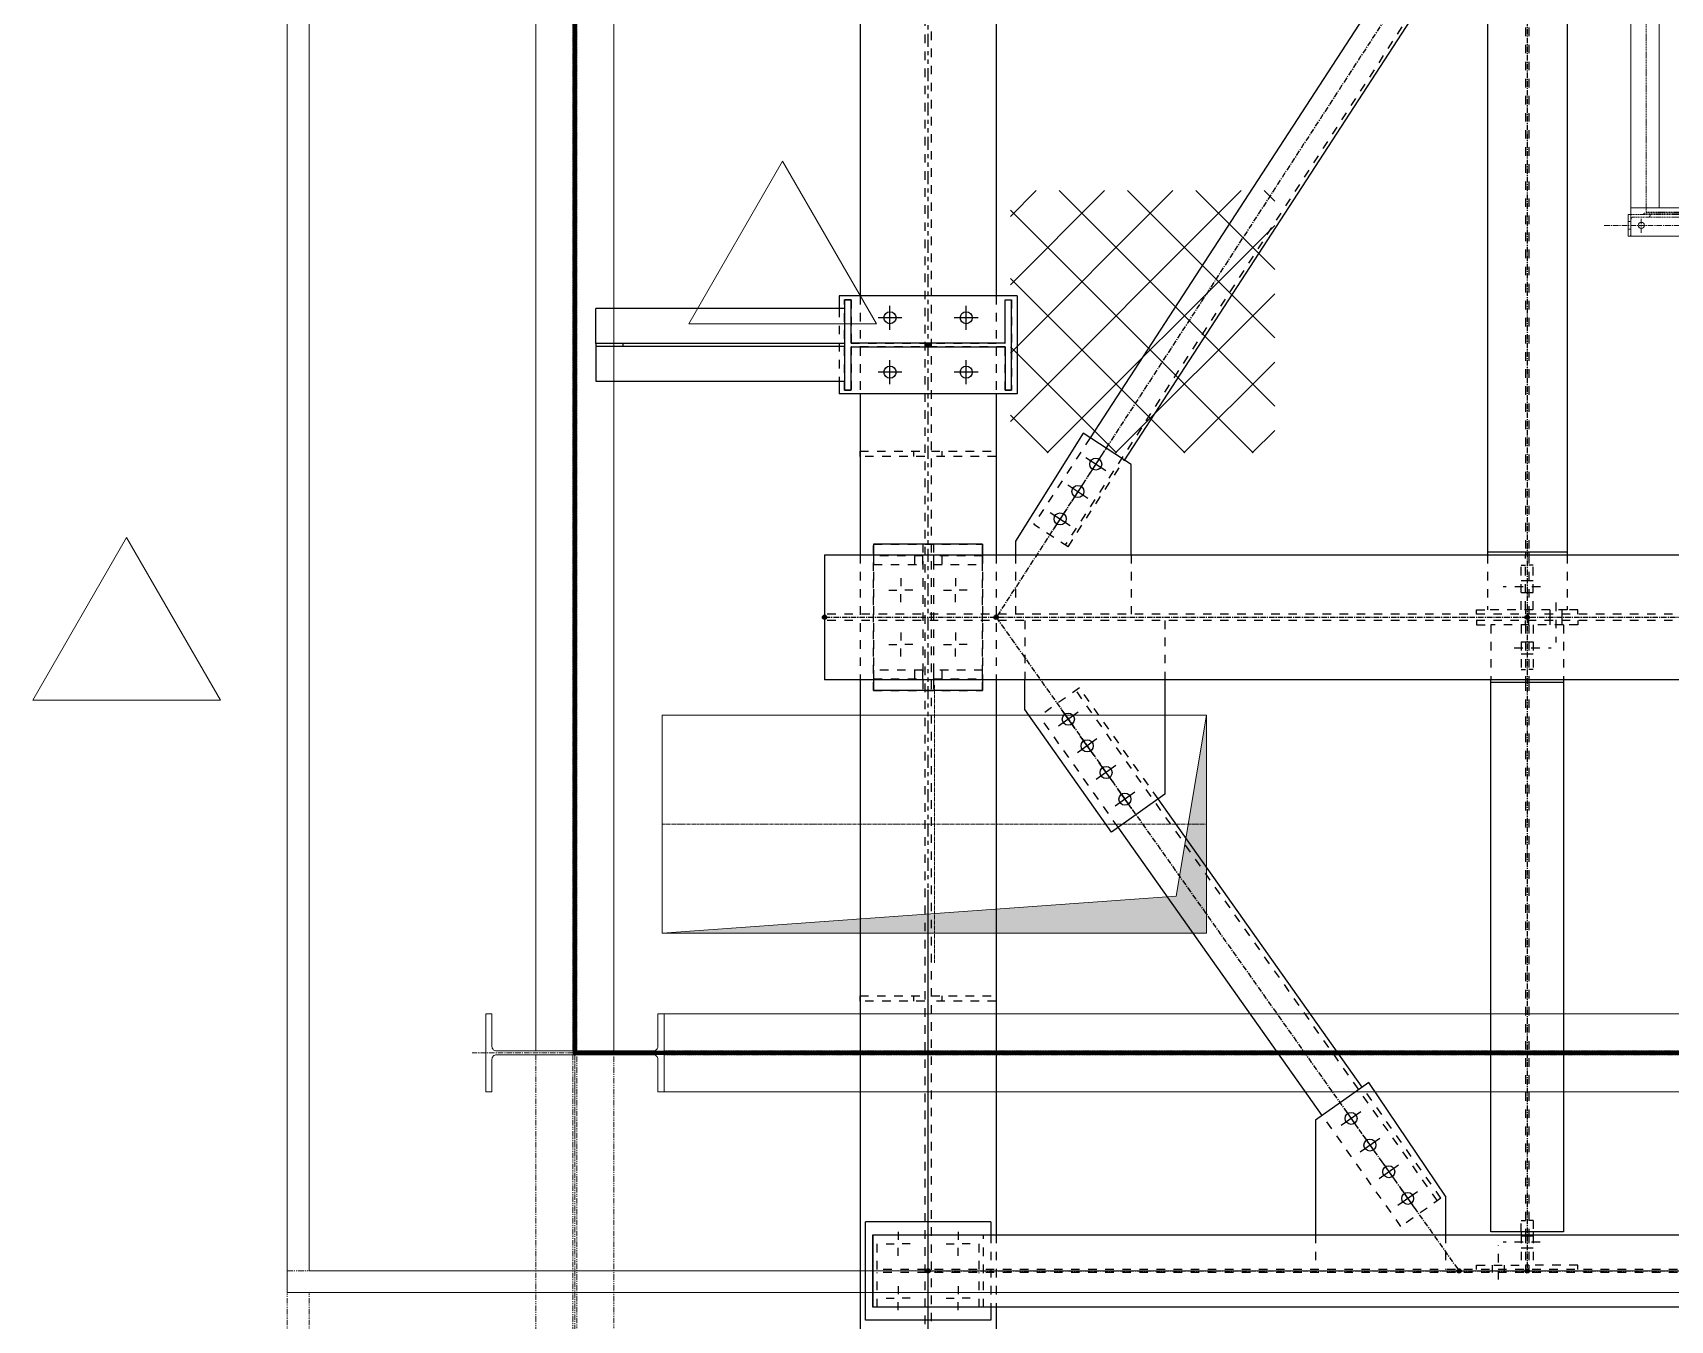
# Model space of a CAD drawing. Header units: inches. Extents: x 209270 to 234360, y -180214 to -150194.
# Drawn here: x 215768 to 219526, y -165877 to -162923 of the extents above; entities that cross this region are included whole.
import ezdxf

# ---------------------------------------------------------------- set-up
doc = ezdxf.new("R2010")
doc.units = ezdxf.units.IN
doc.header["$LTSCALE"] = 10
doc.header["$MEASUREMENT"] = 0
for name, pattern in [('CENTER', [2, 1.25, -0.25, 0.25, -0.25]), ('CENTER2', [1.125, 0.75, -0.125, 0.125, -0.125]), ('DXK_LINE_DOT2', [3.9198, 1.9599, -1.9599]), ('DXK_LINE_DOT5', [7.8785, 2.979, -0.9799, 0.9799, -0.9799, 0.9799, -0.9799]), ('HIDDEN', [0.375, 0.25, -0.125]), ('PHANTOM', [2.5, 1.25, -0.25, 0.25, -0.25, 0.25, -0.25])]:
    doc.linetypes.add(name, pattern=pattern)
for name, color, linetype in [('$AUDIT_BAD_LAYER1', 7, 'Continuous'), ('_STR_0', 2, 'Continuous'), ('_STR_1', 2, 'Continuous'), ('_STR_2', 2, 'Continuous'), ('_STR_4', 2, 'Continuous')]:
    doc.layers.add(name, color=color, linetype=linetype)
for name, color, linetype, lineweight in [('CEN', 1, 'CENTER', 9), ('CENETR LINE', 1, 'CENTER2', 9), ('CIVIL', 6, 'Continuous', 9), ('DIM', 42, 'Continuous', 13), ('handrail', 11, 'FENCELINE1', 9), ('HIDDDEN', 3, 'HIDDEN', 9), ('HIDDEN', 3, 'HIDDEN', 9), ('MAIN OBJECT', 2, 'Continuous', 18), ('PANTHOM', 8, 'PHANTOM', 0), ('PHANTOM', 8, 'PHANTOM', 0), ('REV-C', 3, 'Continuous', 18), ('Sheeting', 4, 'Continuous', 0)]:
    doc.layers.add(name, color=color, linetype=linetype, lineweight=lineweight)
doc.linetypes.add('FENCELINE1', pattern='A,0.25,-0.1,[133,arial.ttf,S=0.1,R=0,X=-0.1,Y=0],-0.1,1', length=1.45)

# ---------------------------------------------------------------- blocks, each defined once
blk = doc.blocks.new('A$C426f7GU6TT')
at = {"layer": 'CEN'}
for p, q in [((0, 235.7), (0, -235.7)), ((-235.7, 0), (235.7, 0))]:
    blk.add_line(p, q, dxfattribs=at)
blk.add_circle((0, 0), 5, dxfattribs=at)
at = {"layer": 'MAIN OBJECT'}
blk.add_lwpolyline([(4.4, -180.2, 0.414214), (14.6, -190.4), (89.4, -190.4), (89.4, -204.7), (-89.4, -204.7), (-89.4, -190.4), (-14.6, -190.4, 0.414214), (-4.4, -180.2), (-4.4, 180.2, 0.414214), (-14.6, 190.4), (-89.4, 190.4), (-89.4, 204.7), (89.4, 204.7), (89.4, 190.4), (14.6, 190.4, 0.414214), (4.4, 180.2), (4.4, -180.2)], format="xyb", dxfattribs=at)
blk = doc.blocks.new('A$Cdf87a385')
at = {"layer": 'CEN'}
for p, q in [((-1584.3, 1818.6), (-1584.3, 1784)), ((-1434, 1814.2), (-1434, 1783.9)), ((-1309, 1814.2), (-1309, 1783.9)), ((-1184, 1818.5), (-1184, 1783.8)), ((-1059, 1814.2), (-1059, 1783.9)), ((-934, 1814.2), (-934, 1783.9)), ((-809, 1818.5), (-809, 1783.8)), ((-684, 1814.2), (-684, 1783.9)), ((-559, 1814.2), (-559, 1783.9)), ((-434, 1818.5), (-434, 1783.8)), ((-309, 1814.2), (-309, 1783.9)), ((-147.6, 1817.4), (-147.6, 1783.4)), ((-62.5, 1800.2), (-1600.7, 1800.2)), ((-1602.4, -1800.2), (-62.6, -1800.2)), ((-1584.3, -1818.6), (-1584.3, -1784)), ((-1434, -1814.2), (-1434, -1783.9)), ((-1309, -1814.2), (-1309, -1783.9)), ((-1184, -1818.5), (-1184, -1783.8)), ((-1059, -1814.2), (-1059, -1783.9)), ((-934, -1814.2), (-934, -1783.9)), ((-809, -1818.5), (-809, -1783.8)), ((-684, -1814.2), (-684, -1783.9)), ((-559, -1814.2), (-559, -1783.9)), ((-434, -1818.5), (-434, -1783.8)), ((-309, -1814.2), (-309, -1783.9)), ((-147.6, -1817.4), (-147.6, -1783.4))]:
    blk.add_line(p, q, dxfattribs=at)
at = {"layer": 'HIDDDEN'}
for p, q in [((-1619.5, 1809.2), (-1613.5, 1809.2)), ((-1619.3, 1809.2), (-1613.3, 1809.2)), ((-1613.3, 1787.2), (-1613.3, 1822.2)), ((-123.6, 1787.2), (-123.6, 1822.2)), ((-117.6, 1809.2), (-123.4, 1809.2)), ((-117.6, 1809.2), (-122.6, 1809.2)), ((-1619.5, 1791.2), (-1613.5, 1791.2)), ((-1619.3, 1791.2), (-1613.3, 1791.2)), ((-1619.3, 1781.2), (-165.6, 1781.2)), ((-1619.3, 1775.2), (-123.6, 1775.2)), ((-1619.3, 1772.2), (-153.9, 1772.2)), ((-1572.3, 1781.2), (-1607.3, 1781.2)), ((-158.9, 1770.2), (-911, 1770.2)), ((-910.7, -1770.2), (-910.7, 1770.2)), ((-167.6, 1775.2), (-167.6, 1778.2)), ((-164.6, 1781.2), (-129.6, 1781.2)), ((-158.6, -1770.2), (-158.6, 1770.2)), ((-153.6, 1772.2), (-153.6, 1775.2)), ((-117.6, 1791.2), (-123.4, 1791.2)), ((-117.6, 1791.2), (-122.6, 1791.2)), ((-1619.5, -1791.2), (-1613.3, -1791.2)), ((-1619.3, -1772.2), (-153.9, -1772.2)), ((-1619.3, -1775.2), (-123.6, -1775.2)), ((-1619.3, -1781.2), (-165.6, -1781.2)), ((-1613.3, -1787.2), (-1613.3, -1822.2)), ((-1572.3, -1781.2), (-1607.3, -1781.2)), ((-158.9, -1770.2), (-911, -1770.2)), ((-167.6, -1775.2), (-167.6, -1778.2)), ((-164.6, -1781.2), (-129.6, -1781.2)), ((-153.6, -1772.2), (-153.6, -1775.2)), ((-123.6, -1787.2), (-123.6, -1822.2)), ((-117.6, -1791.2), (-123.4, -1791.2)), ((-117.6, -1791.2), (-122.6, -1791.2)), ((-1619.5, -1809.2), (-1613.3, -1809.2)), ((-1616.3, -1825.2), (-1619.3, -1825.2)), ((-117.6, -1809.2), (-123.4, -1809.2)), ((-117.6, -1809.2), (-122.6, -1809.2))]:
    blk.add_line(p, q, dxfattribs=at)
blk.add_arc((-1616.3, -1822.2), 3, 269.9999, 359.9998, dxfattribs=at)
at = {"layer": 'MAIN OBJECT'}
for p, q in [((-117.6, 1825.2), (-1619.3, 1825.2)), ((-1619.3, 1825.2), (-1619.3, 1760.2)), ((-1616.3, 1825.2), (-1619.3, 1825.2)), ((-945.7, -1825.2), (-945.7, 1825.2)), ((-123.6, -1825.2), (-123.6, 1825.2)), ((-120.6, 1825.2), (-117.6, 1825.2)), ((-117.6, 1825.2), (-117.6, 1775.2)), ((-122.6, 1775.2), (-117.6, 1775.2)), ((-123.6, 1760.2), (-1619.3, 1760.2)), ((-880.7, -1760.2), (-880.7, 1760.2)), ((-188.6, -1760.2), (-188.6, 1760.2)), ((-188.6, 595.7), (-880.7, 595.8)), ((-188.6, 530.7), (-880.7, 530.8)), ((-188.6, -430.7), (-880.7, -430.7)), ((-188.6, -495.7), (-880.7, -495.7)), ((-123.6, -1760.2), (-1619.3, -1760.2)), ((-1619.3, -1825.2), (-1619.3, -1760.2)), ((-993.3, -1800.2), (-923.8, -1800.2)), ((-122.6, -1775.2), (-117.6, -1775.2)), ((-117.6, -1825.2), (-117.6, -1775.2)), ((-117.6, -1825.2), (-1619.3, -1825.2)), ((-120.6, -1825.2), (-117.6, -1825.2))]:
    blk.add_line(p, q, dxfattribs=at)
for centre in [(-1584.3, 1800.2), (-1434, 1800.2), (-1309, 1800.2), (-1184, 1800.2), (-1059, 1800.2), (-934, 1800.2), (-809, 1800.2), (-684, 1800.2), (-559, 1800.2), (-434, 1800.2), (-309, 1800.2), (-147.6, 1800.2), (-1584.3, -1800.2), (-1434, -1800.2), (-1309, -1800.2), (-1184, -1800.2), (-1059, -1800.2), (-934, -1800.2), (-809, -1800.2), (-684, -1800.2), (-559, -1800.2), (-434, -1800.2), (-309, -1800.2), (-147.6, -1800.2)]:
    blk.add_circle(centre, 7, dxfattribs=at)
blk.add_arc((-1616.3, 1822.2), 3, 359.9999, 89.9999, dxfattribs=at)
at = {"layer": 'MAIN OBJECT', "ltscale": 0.5}
for centre, radius, start, end in [((-120.6, 1822.2), 3, 89.9999, 179.9999), ((-1607.3, 1787.2), 6, 179.9999, 269.9999), ((-164.6, 1778.2), 3, 89.9999, 179.9999), ((-129.6, 1787.2), 6, 269.9999, 359.9999), ((-1607.3, -1787.2), 6, 89.9999, 179.9999), ((-164.6, -1778.2), 3, 179.9999, 269.9999), ((-129.6, -1787.2), 6, 359.9999, 89.9999), ((-120.6, -1822.2), 3, 179.9999, 269.9998)]:
    blk.add_arc(centre, radius, start, end, dxfattribs=at)
blk = doc.blocks.new('A$C1b4ed5d7')
at = {"layer": 'PHANTOM'}
blk.add_line((0, 11000, 0), (0, 0, 0), dxfattribs=at)
for points, elevation in [([(-89.4, 10995.6), (-89.4, 4.4), (89.4, 4.4), (89.4, 10995.6)], 0), ([(-4.4, 10995.6), (-4.4, 4.4), (4.4, 4.4), (4.4, 10995.6)], 0), ([(-660, 10500), (12160, 10500), (12160, -550), (-660, -550)], -0.8), ([(-610, 10450), (12110, 10450), (12110, -500), (-610, -500)], -0.8)]:
    blk.add_lwpolyline(points, close=True, dxfattribs=dict(at, elevation=elevation))
blk = doc.blocks.new('A$Cfcb50e18')
at = {"layer": 'MAIN OBJECT'}
h = blk.add_hatch(color=6, dxfattribs=at)
h.dxf.hatch_style = 1
h.paths.add_polyline_path([(625, 250), (625, -250), (-625, -250), (554.8, -165.5)])
at = {"layer": 'CENETR LINE'}
for p, q in [((0, 318.7), (0, -318.7)), ((-625, 0), (625, 0))]:
    blk.add_line(p, q, dxfattribs=at)
at = {"layer": 'CIVIL'}
blk.add_lwpolyline([(625, 250), (-625, 250), (-625, -250), (625, -250)], close=True, dxfattribs=at)
blk.add_lwpolyline([(625, 250), (554.8, -165.5), (-625, -250)], dxfattribs=at)
blk = doc.blocks.new('A$Ca106b763')
at = {"layer": 'REV-C'}
blk.add_lwpolyline([(0, 373.2), (-215.5, 0), (215.5, 0)], close=True, dxfattribs=at)
blk = doc.blocks.new('GridLine-116860372-116902 - 114867')
at = {"layer": '_STR_2', "linetype": 'DXK_LINE_DOT5'}
blk.add_line((217822.6, -167130.5), (217822.6, -151923.3), dxfattribs=at)
blk = doc.blocks.new('GridLine-116860372-154897 - 114867')
at = {"layer": '_STR_2', "linetype": 'DXK_LINE_DOT5'}
blk.add_line((217822.6, -168657.1), (217822.6, -164889.2), dxfattribs=at)
blk = doc.blocks.new('Part-116860372-157464 - 114867')
at = {"layer": '_STR_1', "linetype": 'DXK_LINE_DOT2'}
for p, q in [((217830.1, -165132.9), (217978.8, -165132.9)), ((217855.1, -165145.4), (217855.1, -165132.9)), ((217978.8, -165132.9), (217978.8, -165145.4)), ((217978.8, -165145.4), (217830.1, -165145.4))]:
    blk.add_line(p, q, dxfattribs=at)
blk = doc.blocks.new('Part-116860372-114981 - 114867')
at = {"layer": '_STR_4', "linetype": 'Continuous'}
blk.add_hatch(color=256, dxfattribs=at).paths.add_polyline_path([(217585.1, -164269.2, -1), (217585.1, -164259.2, -1)])
at = {"layer": '_STR_1', "linetype": 'DXK_LINE_DOT2'}
for p, q in [((228272.6, -164256.7), (217585.1, -164256.7)), ((228272.6, -164271.6), (217585.1, -164271.6))]:
    blk.add_line(p, q, dxfattribs=at)
at = {"layer": '_STR_2', "linetype": 'Continuous'}
for p, q in [((217585.1, -164121), (217585.1, -164407.3)), ((217585.1, -164121), (225313.8, -164121)), ((228291.3, -164407.3), (217585.1, -164407.3))]:
    blk.add_line(p, q, dxfattribs=at)
at = {"layer": '_STR_4', "linetype": 'CENTER'}
blk.add_line((217585.1, -164264.2), (228447.6, -164264.2), dxfattribs=at)
at = {"layer": '_STR_4', "linetype": 'Continuous'}
blk.add_circle((217585.1, -164264.2), 5, dxfattribs=at)
blk = doc.blocks.new('Part-116860372-114982 - 114867')
at = {"layer": '_STR_4', "linetype": 'Continuous'}
for points in [[(219197.6, -160519.2, -1), (219197.6, -160509.2, -1)], [(219197.6, -164269.2, -1), (219197.6, -164259.2, -1)]]:
    blk.add_hatch(color=256, dxfattribs=at).paths.add_polyline_path(points)
at = {"layer": '_STR_1', "linetype": 'DXK_LINE_DOT2'}
for p, q in [((219289.1, -160530.4), (219106.1, -160530.4)), ((219106.1, -160530.4), (219106.1, -160670.4)), ((219193.6, -160530.4), (219193.6, -160670.4)), ((219201.5, -160530.4), (219201.5, -160676.7)), ((219289.1, -160530.4), (219289.1, -160670.4)), ((219193.6, -160676.7), (219193.6, -164114.8)), ((219201.5, -160676.7), (219201.5, -164114.8)), ((219106.1, -164121), (219106.1, -164246.7)), ((219193.6, -164246.7), (219193.6, -164121)), ((219201.5, -164121), (219201.5, -164246.7)), ((219289.1, -164121), (219289.1, -164246.7)), ((219289.1, -164246.7), (219106.1, -164246.7))]:
    blk.add_line(p, q, dxfattribs=at)
at = {"layer": '_STR_2', "linetype": 'Continuous'}
for p, q in [((219106.1, -160670.4), (219106.1, -164121)), ((219289.1, -160676.7), (219106.1, -160676.7)), ((219193.6, -160670.4), (219193.6, -160676.7)), ((219201.5, -160676.7), (219201.5, -160670.4)), ((219289.1, -160670.4), (219289.1, -164121)), ((219289.1, -164114.8), (219106.1, -164114.8)), ((219193.6, -164114.8), (219193.6, -164121)), ((219201.5, -164114.8), (219201.5, -164121))]:
    blk.add_line(p, q, dxfattribs=at)
at = {"layer": '_STR_4', "linetype": 'CENTER'}
blk.add_line((219197.6, -160514.2), (219197.6, -164264.2), dxfattribs=at)
at = {"layer": '_STR_4', "linetype": 'Continuous'}
for centre in [(219197.6, -160514.2), (219197.6, -164264.2)]:
    blk.add_circle(centre, 5, dxfattribs=at)
blk = doc.blocks.new('Part-116860372-114991 - 114867')
at = {"layer": '_STR_4', "linetype": 'Continuous'}
for points in [[(217822.6, -165769.2, -1), (217822.6, -165759.2, -1)], [(220572.6, -165769.2, -1), (220572.6, -165759.2, -1)]]:
    blk.add_hatch(color=256, dxfattribs=at).paths.add_polyline_path(points)
at = {"layer": '_STR_1', "linetype": 'DXK_LINE_DOT2'}
for p, q in [((217705.3, -165760.6), (217705.3, -165680.9)), ((217939.8, -165760.6), (217939.8, -165680.9)), ((217949.6, -165847.4), (217949.6, -165680.9)), ((220483.1, -165760.6), (217705.3, -165760.6)), ((217705.3, -165847.4), (217705.3, -165767.7)), ((220483.1, -165767.7), (217705.3, -165767.7)), ((217939.8, -165847.4), (217939.8, -165767.7)), ((220559, -165760.6), (220483.1, -165760.6)), ((220559, -165767.7), (220489.3, -165767.7)), ((220559, -165760.6), (220559, -165767.7))]:
    blk.add_line(p, q, dxfattribs=at)
at = {"layer": '_STR_2', "linetype": 'Continuous'}
for p, q in [((217695.6, -165847.4), (217695.6, -165680.9)), ((217695.6, -165680.9), (220483.1, -165680.9)), ((220483.1, -165680.9), (220483.1, -165847.4)), ((220483.1, -165760.6), (220489.3, -165760.6)), ((220489.3, -165767.7), (220483.1, -165767.7)), ((220483.1, -165847.4), (217695.6, -165847.4))]:
    blk.add_line(p, q, dxfattribs=at)
at = {"layer": '_STR_4', "linetype": 'CENTER'}
blk.add_line((217822.6, -165764.2), (220572.6, -165764.2), dxfattribs=at)
at = {"layer": '_STR_4', "linetype": 'Continuous'}
for centre in [(217822.6, -165764.2), (220572.6, -165764.2)]:
    blk.add_circle(centre, 5, dxfattribs=at)
blk = doc.blocks.new('Part-116860372-114992 - 114867')
at = {"layer": '_STR_4', "linetype": 'Continuous'}
for points in [[(219197.6, -164269.2, -1), (219197.6, -164259.2, -1)], [(219197.6, -165769.2, -1), (219197.6, -165759.2, -1)]]:
    blk.add_hatch(color=256, dxfattribs=at).paths.add_polyline_path(points)
at = {"layer": '_STR_1', "linetype": 'DXK_LINE_DOT2'}
for p, q in [((219280.8, -164281.6), (219114.3, -164281.6)), ((219114.3, -164281.6), (219114.3, -164407.3)), ((219194, -164281.6), (219194, -164407.3)), ((219201.1, -164281.6), (219201.1, -164407.3)), ((219280.8, -164281.6), (219280.8, -164407.3)), ((219194, -164413.5), (219194, -165674.7)), ((219201.1, -164413.5), (219201.1, -165674.7)), ((219194, -165680.9), (219194, -165750.6)), ((219201.1, -165680.9), (219201.1, -165750.6)), ((219201.1, -165750.6), (219194, -165750.6))]:
    blk.add_line(p, q, dxfattribs=at)
at = {"layer": '_STR_2', "linetype": 'Continuous'}
for p, q in [((219114.3, -165674.7), (219114.3, -164407.3)), ((219280.8, -164413.5), (219114.3, -164413.5)), ((219194, -164407.3), (219194, -164413.5)), ((219201.1, -164407.3), (219201.1, -164413.5)), ((219280.8, -164407.3), (219280.8, -165674.7)), ((219280.8, -165674.7), (219114.3, -165674.7)), ((219194, -165674.7), (219194, -165680.9)), ((219201.1, -165674.7), (219201.1, -165680.9))]:
    blk.add_line(p, q, dxfattribs=at)
at = {"layer": '_STR_4', "linetype": 'CENTER'}
blk.add_line((219197.6, -164264.2), (219197.6, -165764.2), dxfattribs=at)
at = {"layer": '_STR_4', "linetype": 'Continuous'}
for centre in [(219197.6, -164264.2), (219197.6, -165764.2)]:
    blk.add_circle(centre, 5, dxfattribs=at)
blk = doc.blocks.new('Part-116860372-115434 - 114867')
at = {"layer": '_STR_1', "linetype": 'DXK_LINE_DOT2'}
for p, q in [((219211.5, -164144.2), (219201.5, -164144.2)), ((219211.5, -164246.7), (219211.5, -164144.2)), ((219201.5, -164246.7), (219201.5, -164256.7)), ((219314, -164246.7), (219289.1, -164246.7)), ((219314, -164256.7), (219314, -164246.7))]:
    blk.add_line(p, q, dxfattribs=at)
blk = doc.blocks.new('Part-116860372-115078 - 114867')
at = {"layer": '_STR_4', "linetype": 'Continuous'}
for points in [[(219197.6, -162394.2, -1), (219197.6, -162384.2, -1)], [(217978.8, -164269.2, -1), (217978.8, -164259.2, -1)]]:
    blk.add_hatch(color=256, dxfattribs=at).paths.add_polyline_path(points)
at = {"layer": '_STR_1', "linetype": 'DXK_LINE_DOT2'}
for p, q in [((219008.7, -162599.4), (218879.3, -162798.6)), ((219008.7, -162599.4), (219087.3, -162650.5)), ((219081, -162646.4), (218137.4, -164098.2)), ((219087.3, -162650.5), (218957.9, -162849.7)), ((218194.5, -163852.1), (218065.1, -164051.2)), ((218143.7, -164102.3), (218273.1, -163903.2)), ((218143.7, -164102.3), (218065.1, -164051.2))]:
    blk.add_line(p, q, dxfattribs=at)
at = {"layer": '_STR_2', "linetype": 'Continuous'}
for p, q in [((218879.3, -162798.6), (218194.5, -163852.1)), ((218957.9, -162849.7), (218273.1, -163903.2))]:
    blk.add_line(p, q, dxfattribs=at)
at = {"layer": '_STR_4', "linetype": 'CENTER'}
blk.add_line((219197.6, -162389.2), (217978.8, -164264.2), dxfattribs=at)
at = {"layer": '_STR_4', "linetype": 'Continuous'}
for centre in [(219197.6, -162389.2), (217978.8, -164264.2)]:
    blk.add_circle(centre, 5, dxfattribs=at)
blk = doc.blocks.new('Part-116860372-115215 - 114867')
at = {"layer": '_STR_1', "linetype": 'DXK_LINE_DOT2'}
for p, q in [((219211.1, -165648.1), (219201.1, -165648.1)), ((219211.1, -165648.1), (219211.1, -165674.7)), ((219201.1, -165674.7), (219201.1, -165680.9)), ((219211.1, -165680.9), (219211.1, -165750.6)), ((219201.1, -165750.6), (219201.1, -165760.6)), ((219313.6, -165750.6), (219211.1, -165750.6)), ((219313.6, -165760.6), (219313.6, -165750.6))]:
    blk.add_line(p, q, dxfattribs=at)
at = {"layer": '_STR_2', "linetype": 'Continuous'}
blk.add_line((219211.1, -165674.7), (219211.1, -165680.9), dxfattribs=at)
blk = doc.blocks.new('Part-116860372-115111 - 114867')
at = {"layer": '_STR_4', "linetype": 'Continuous'}
for points in [[(217978.8, -164269.2, -1), (217978.8, -164259.2, -1)], [(219041.3, -165769.2, -1), (219041.3, -165759.2, -1)]]:
    blk.add_hatch(color=256, dxfattribs=at).paths.add_polyline_path(points)
at = {"layer": '_STR_1', "linetype": 'DXK_LINE_DOT2'}
for p, q in [((218170.1, -164426), (218078.3, -164491.1)), ((218991.4, -165602.9), (218161.9, -164431.8)), ((218350.7, -164681), (218170.1, -164426)), ((218258.9, -164746.1), (218078.3, -164491.1)), ((218999.6, -165597.1), (218819, -165342.1)), ((218907.8, -165662.2), (218727.2, -165407.2)), ((218999.6, -165597.1), (218907.8, -165662.2))]:
    blk.add_line(p, q, dxfattribs=at)
at = {"layer": '_STR_2', "linetype": 'Continuous'}
for p, q in [((218819, -165342.1), (218350.7, -164681)), ((218727.2, -165407.2), (218258.9, -164746.1))]:
    blk.add_line(p, q, dxfattribs=at)
at = {"layer": '_STR_4', "linetype": 'CENTER'}
blk.add_line((217978.8, -164264.2), (219041.3, -165764.2), dxfattribs=at)
at = {"layer": '_STR_4', "linetype": 'Continuous'}
for centre in [(217978.8, -164264.2), (219041.3, -165764.2)]:
    blk.add_circle(centre, 5, dxfattribs=at)
blk = doc.blocks.new('Part-116860372-115247 - 114867')
at = {"layer": '_STR_1', "linetype": 'DXK_LINE_DOT2'}
for p, q in [((219081.5, -164271.6), (219081.5, -164281.6)), ((219194, -164281.6), (219194, -164271.6)), ((219081.5, -164281.6), (219114.3, -164281.6)), ((219184, -164281.6), (219184, -164384.1)), ((219184, -164384.1), (219194, -164384.1))]:
    blk.add_line(p, q, dxfattribs=at)
blk = doc.blocks.new('Part-116860372-115138 - 114867')
at = {"layer": '_STR_4', "linetype": 'Continuous'}
blk.add_hatch(color=256, dxfattribs=at).paths.add_polyline_path([(217822.6, -163644.2, -1), (217822.6, -163634.2, -1)])
at = {"layer": '_STR_1', "linetype": 'DXK_LINE_DOT2'}
for p, q in [((217630.9, -163742.7), (217630.9, -163535.6)), ((217630.9, -163535.6), (217645.7, -163535.6)), ((217645.7, -163535.6), (217645.7, -163635)), ((217999.4, -163635), (217999.4, -163535.6)), ((217999.4, -163535.6), (218014.2, -163535.6)), ((218014.2, -163535.6), (218014.2, -163742.7)), ((217645.7, -163635), (217999.4, -163635)), ((217999.4, -163643.4), (217645.7, -163643.4)), ((217645.7, -163643.4), (217645.7, -163742.7)), ((217999.4, -163742.7), (217999.4, -163643.4)), ((217645.7, -163742.7), (217630.9, -163742.7)), ((218014.2, -163742.7), (217999.4, -163742.7))]:
    blk.add_line(p, q, dxfattribs=at)
at = {"layer": '_STR_2', "linetype": 'Continuous'}
for p, q in [((217645.7, -163535.6), (217630.9, -163535.6)), ((217630.9, -163535.6), (217630.9, -163742.7)), ((217645.7, -163635), (217645.7, -163535.6)), ((217999.4, -163635), (217999.4, -163535.6)), ((217999.4, -163535.6), (218014.2, -163535.6)), ((218014.2, -163742.7), (218014.2, -163535.6)), ((217999.4, -163635), (217645.7, -163635)), ((217645.7, -163742.7), (217645.7, -163643.4)), ((217645.7, -163643.4), (217999.4, -163643.4)), ((217999.4, -163643.4), (217999.4, -163742.7)), ((217630.9, -163742.7), (217645.7, -163742.7)), ((217999.4, -163742.7), (218014.2, -163742.7))]:
    blk.add_line(p, q, dxfattribs=at)
at = {"layer": '_STR_4', "linetype": 'CENTER'}
blk.add_line((217822.6, -163639.2), (217822.6, -163639.2), dxfattribs=at)
at = {"layer": '_STR_4', "linetype": 'Continuous'}
blk.add_circle((217822.6, -163639.2), 5, dxfattribs=at)
blk = doc.blocks.new('Part-116860372-115214 - 114867')
at = {"layer": '_STR_1', "linetype": 'DXK_LINE_DOT2'}
for p, q in [((219184, -165674.7), (219184, -165648.1)), ((219184, -165648.1), (219194, -165648.1)), ((219184, -165680.9), (219184, -165750.6)), ((219194, -165674.7), (219194, -165680.9)), ((219081.5, -165760.6), (219081.5, -165750.6)), ((219081.5, -165750.6), (219184, -165750.6)), ((219194, -165750.6), (219194, -165760.6))]:
    blk.add_line(p, q, dxfattribs=at)
at = {"layer": '_STR_2', "linetype": 'Continuous'}
blk.add_line((219184, -165674.7), (219184, -165680.9), dxfattribs=at)
blk = doc.blocks.new('Bolt-116860372-115216 - 114867')
at = {"layer": '_STR_1', "linetype": 'DXK_LINE_DOT2'}
for p, q in [((219227.4, -165698.1), (219142.4, -165698.1)), ((219194, -165684.4), (219184, -165684.4)), ((219201.1, -165684.4), (219194, -165684.4)), ((219211.1, -165684.4), (219201.1, -165684.4)), ((219194, -165711.9), (219184, -165711.9)), ((219201.1, -165711.9), (219194, -165711.9)), ((219211.1, -165711.9), (219201.1, -165711.9))]:
    blk.add_line(p, q, dxfattribs=at)
blk = doc.blocks.new('Part-116860372-115246 - 114867')
at = {"layer": '_STR_1', "linetype": 'DXK_LINE_DOT2'}
for p, q in [((219201.1, -164281.6), (219201.1, -164271.6)), ((219313.6, -164271.6), (219313.6, -164281.6)), ((219211.1, -164281.6), (219211.1, -164384.1)), ((219313.6, -164281.6), (219280.8, -164281.6)), ((219211.1, -164384.1), (219201.1, -164384.1))]:
    blk.add_line(p, q, dxfattribs=at)
blk = doc.blocks.new('Bolt-116860372-115248 - 114867')
at = {"layer": '_STR_1', "linetype": 'DXK_LINE_DOT2'}
for p, q in [((219167.8, -164334.1), (219252.8, -164334.1)), ((219184, -164320.4), (219194, -164320.4)), ((219184, -164347.9), (219194, -164347.9)), ((219194, -164320.4), (219201.1, -164320.4)), ((219194, -164347.9), (219201.1, -164347.9)), ((219201.1, -164320.4), (219211.1, -164320.4)), ((219201.1, -164347.9), (219211.1, -164347.9))]:
    blk.add_line(p, q, dxfattribs=at)
blk = doc.blocks.new('Bolt-116860372-115289 - 114867')
at = {"layer": '_STR_1', "linetype": 'DXK_LINE_DOT2'}
for p, q in [((219263.6, -164230.5), (219263.6, -164321.7)), ((219249.9, -164246.7), (219249.9, -164256.7)), ((219249.9, -164256.7), (219249.9, -164271.6)), ((219249.9, -164271.6), (219249.9, -164281.6)), ((219277.4, -164246.7), (219277.4, -164256.7)), ((219277.4, -164256.7), (219277.4, -164271.6)), ((219277.4, -164271.6), (219277.4, -164281.6))]:
    blk.add_line(p, q, dxfattribs=at)
blk = doc.blocks.new('Bolt-116860372-115290 - 114867')
at = {"layer": '_STR_1', "linetype": 'DXK_LINE_DOT2'}
for p, q in [((219131.5, -165784), (219131.5, -165705.2)), ((219117.8, -165760.6), (219117.8, -165750.6)), ((219117.8, -165767.7), (219117.8, -165760.6)), ((219145.3, -165760.6), (219145.3, -165750.6)), ((219145.3, -165767.7), (219145.3, -165760.6))]:
    blk.add_line(p, q, dxfattribs=at)
blk = doc.blocks.new('Part-116860372-157362 - 114867')
at = {"layer": '_STR_1', "linetype": 'DXK_LINE_DOT2'}
for p, q in [((217697.6, -164121), (217697.6, -164407.3)), ((217947.6, -164121), (217947.6, -164407.3))]:
    blk.add_line(p, q, dxfattribs=at)
at = {"layer": '_STR_2', "linetype": 'Continuous'}
for p, q in [((217697.6, -164096), (217697.6, -164121)), ((217947.6, -164096), (217697.6, -164096)), ((217947.6, -164096), (217947.6, -164121)), ((217697.6, -164407.3), (217697.6, -164432.3)), ((217947.6, -164407.3), (217947.6, -164432.3)), ((217947.6, -164432.3), (217697.6, -164432.3))]:
    blk.add_line(p, q, dxfattribs=at)
blk = doc.blocks.new('Bolt-116860372-116305 - 114867')
at = {"layer": '_STR_2', "linetype": 'Continuous'}
for p, q in [((218166.8, -164482), (218121.9, -164513.8)), ((218160.3, -164520.3), (218128.5, -164475.4)), ((218203.6, -164581.5), (218171.8, -164536.6)), ((218210.2, -164543.2), (218165.3, -164575)), ((218253.5, -164604.4), (218208.6, -164636.2)), ((218247, -164642.7), (218215.2, -164597.8)), ((218296.9, -164665.6), (218252, -164697.4)), ((218290.3, -164703.9), (218258.5, -164659))]:
    blk.add_line(p, q, dxfattribs=at)
for centre in [(218144.4, -164497.9), (218187.7, -164559.1), (218231.1, -164620.3), (218274.4, -164681.5)]:
    blk.add_circle(centre, 13.8, dxfattribs=at)
blk = doc.blocks.new('Part-116860372-115433 - 114867')
at = {"layer": '_STR_1', "linetype": 'DXK_LINE_DOT2'}
for p, q in [((219183.6, -164246.7), (219183.6, -164144.2)), ((219183.6, -164144.2), (219193.6, -164144.2)), ((219081.1, -164256.7), (219081.1, -164246.7)), ((219081.1, -164246.7), (219106.1, -164246.7)), ((219193.6, -164246.7), (219193.6, -164256.7))]:
    blk.add_line(p, q, dxfattribs=at)
blk = doc.blocks.new('Bolt-116860372-115435 - 114867')
at = {"layer": '_STR_1', "linetype": 'DXK_LINE_DOT2'}
for p, q in [((219227.8, -164194.2), (219142.8, -164194.2)), ((219193.6, -164180.5), (219183.6, -164180.5)), ((219201.5, -164180.5), (219193.6, -164180.5)), ((219211.5, -164180.5), (219201.5, -164180.5)), ((219193.6, -164208), (219183.6, -164208)), ((219201.5, -164208), (219193.6, -164208)), ((219211.5, -164208), (219201.5, -164208))]:
    blk.add_line(p, q, dxfattribs=at)
blk = doc.blocks.new('Part-116860372-157462 - 114867')
at = {"layer": '_STR_1', "linetype": 'DXK_LINE_DOT2'}
for p, q in [((217830.1, -163882.9), (217978.8, -163882.9)), ((217978.8, -163895.4), (217830.1, -163895.4)), ((217855.1, -163895.4), (217855.1, -163882.9)), ((217978.8, -163882.9), (217978.8, -163895.4))]:
    blk.add_line(p, q, dxfattribs=at)
blk = doc.blocks.new('Part-116860372-154700 - 114867')
at = {"layer": '_STR_2', "linetype": 'Continuous'}
for p, q in [((217060.1, -163635.6), (217060.1, -163555.9)), ((217630.9, -163555.9), (217060.1, -163555.9)), ((217630.9, -163635.6), (217060.1, -163635.6)), ((217060.1, -163635.6), (217060.1, -163722.4)), ((217122.6, -163642.7), (217122.6, -163635.6)), ((217630.9, -163642.7), (217060.1, -163642.7)), ((217060.1, -163722.4), (217630.9, -163722.4))]:
    blk.add_line(p, q, dxfattribs=at)
blk = doc.blocks.new('Bolt-116860372-116302 - 114867')
at = {"layer": '_STR_2', "linetype": 'Continuous'}
for p, q in [((218770.8, -165429.9), (218815.7, -165398.1)), ((218777.4, -165391.5), (218809.2, -165436.4)), ((218814.2, -165491.1), (218859.1, -165459.3)), ((218820.7, -165452.7), (218852.5, -165497.6)), ((218864.1, -165513.9), (218895.9, -165558.8)), ((218857.5, -165552.3), (218902.4, -165520.5)), ((218900.9, -165613.5), (218945.8, -165581.7)), ((218907.4, -165575.1), (218939.2, -165620))]:
    blk.add_line(p, q, dxfattribs=at)
for centre in [(218793.3, -165414), (218836.6, -165475.2), (218880, -165536.4), (218923.3, -165597.6)]:
    blk.add_circle(centre, 13.7, dxfattribs=at)
blk = doc.blocks.new('Part-116860372-115860 - 114867')
at = {"layer": '_STR_1', "linetype": 'DXK_LINE_DOT2'}
for p, q in [((217695.6, -165680.9), (217705.3, -165680.9)), ((217939.8, -165680.9), (217949.6, -165680.9)), ((217705.3, -165847.4), (217695.6, -165847.4)), ((217949.6, -165847.4), (217939.8, -165847.4))]:
    blk.add_line(p, q, dxfattribs=at)
at = {"layer": '_STR_2', "linetype": 'Continuous'}
blk.add_line((217695.6, -165680.9), (217695.6, -165847.4), dxfattribs=at)
blk = doc.blocks.new('Part-116860372-116304 - 114867')
at = {"layer": '_STR_1', "linetype": 'DXK_LINE_DOT2'}
for p, q in [((218044.5, -164271.6), (218044.5, -164407.3)), ((218366, -164271.6), (218366, -164407.3))]:
    blk.add_line(p, q, dxfattribs=at)
at = {"layer": '_STR_2', "linetype": 'Continuous'}
for p, q in [((218044.5, -164475.8), (218044.5, -164407.3)), ((218366, -164407.3), (218366, -164670.2)), ((218243.6, -164756.9), (218044.5, -164475.8)), ((218366, -164670.2), (218243.6, -164756.9))]:
    blk.add_line(p, q, dxfattribs=at)
blk = doc.blocks.new('Part-116860372-116301 - 114867')
at = {"layer": '_STR_1', "linetype": 'DXK_LINE_DOT2'}
for p, q in [((218711.9, -165680.9), (218711.9, -165760.6)), ((219010.4, -165680.9), (219010.4, -165760.6))]:
    blk.add_line(p, q, dxfattribs=at)
at = {"layer": '_STR_2', "linetype": 'Continuous'}
for p, q in [((218834.3, -165331.3), (218711.9, -165418)), ((219010.4, -165592.3), (218834.3, -165331.3)), ((218711.9, -165418), (218711.9, -165680.9)), ((219010.4, -165592.3), (219010.4, -165680.9))]:
    blk.add_line(p, q, dxfattribs=at)
blk = doc.blocks.new('Part-116860372-116346 - 114867')
at = {"layer": '_STR_1', "linetype": 'DXK_LINE_DOT2'}
for p, q in [((218023.1, -164121), (218023.1, -164256.7)), ((218288.8, -164121), (218288.8, -164256.7))]:
    blk.add_line(p, q, dxfattribs=at)
at = {"layer": '_STR_2', "linetype": 'Continuous'}
for p, q in [((218178.8, -163841.8), (218023.1, -164089.4)), ((218288.8, -163913.4), (218178.8, -163841.8)), ((218288.8, -164121), (218288.8, -163913.4)), ((218023.1, -164089.4), (218023.1, -164121))]:
    blk.add_line(p, q, dxfattribs=at)
blk = doc.blocks.new('Bolt-116860372-116347 - 114867')
at = {"layer": '_STR_2', "linetype": 'Continuous'}
for p, q in [((218184.3, -163897.6), (218230.4, -163927.6)), ((218222.3, -163889.5), (218192.4, -163935.6)), ((218143.4, -163960.5), (218189.5, -163990.5)), ((218181.5, -163952.4), (218151.5, -163998.5)), ((218102.5, -164023.4), (218148.7, -164053.3)), ((218140.6, -164015.3), (218110.6, -164061.4))]:
    blk.add_line(p, q, dxfattribs=at)
for centre in [(218207.3, -163912.6), (218166.5, -163975.5), (218125.6, -164038.4)]:
    blk.add_circle(centre, 13.8, dxfattribs=at)
blk = doc.blocks.new('Part-116860372-157443 - 114867')
at = {"layer": '_STR_1', "linetype": 'DXK_LINE_DOT2'}
blk.add_line((217618.4, -163555.9), (217618.4, -163722.4), dxfattribs=at)
at = {"layer": '_STR_2', "linetype": 'Continuous'}
for p, q in [((217618.4, -163526.7), (217618.4, -163555.9)), ((218026.7, -163526.7), (217618.4, -163526.7)), ((218026.7, -163526.7), (218026.7, -163751.7)), ((217618.4, -163722.4), (217618.4, -163751.7)), ((218026.7, -163751.7), (217618.4, -163751.7))]:
    blk.add_line(p, q, dxfattribs=at)
blk = doc.blocks.new('Part-116860372-157360 - 114867')
at = {"layer": '_STR_1', "linetype": 'DXK_LINE_DOT2'}
for p, q in [((217835.1, -164096), (217810.1, -164096)), ((217810.1, -164096), (217810.1, -164432.3)), ((217835.1, -164096), (217835.1, -164432.3)), ((217835.1, -164432.3), (217810.1, -164432.3))]:
    blk.add_line(p, q, dxfattribs=at)
blk = doc.blocks.new('Part-116860372-157361 - 114867')
at = {"layer": '_STR_1', "linetype": 'DXK_LINE_DOT2'}
for p, q in [((217810.1, -164122.9), (217697.6, -164122.9)), ((217697.6, -164122.9), (217697.6, -164142.9)), ((217791.3, -164122.9), (217791.3, -164142.9)), ((217810.1, -164142.9), (217810.1, -164122.9)), ((217697.6, -164142.9), (217810.1, -164142.9))]:
    blk.add_line(p, q, dxfattribs=at)
blk = doc.blocks.new('Part-116860372-157363 - 114867')
at = {"layer": '_STR_1', "linetype": 'DXK_LINE_DOT2'}
for p, q in [((217810.1, -164385.4), (217697.6, -164385.4)), ((217697.6, -164385.4), (217697.6, -164405.4)), ((217791.3, -164385.4), (217791.3, -164405.4)), ((217810.1, -164405.4), (217810.1, -164385.4)), ((217697.6, -164405.4), (217810.1, -164405.4))]:
    blk.add_line(p, q, dxfattribs=at)
blk = doc.blocks.new('Part-116860372-157364 - 114867')
at = {"layer": '_STR_1', "linetype": 'DXK_LINE_DOT2'}
for p, q in [((217947.6, -164122.9), (217835.1, -164122.9)), ((217835.1, -164122.9), (217835.1, -164142.9)), ((217853.8, -164122.9), (217853.8, -164142.9)), ((217947.6, -164142.9), (217947.6, -164122.9)), ((217835.1, -164142.9), (217947.6, -164142.9))]:
    blk.add_line(p, q, dxfattribs=at)
blk = doc.blocks.new('Part-116860372-157365 - 114867')
at = {"layer": '_STR_1', "linetype": 'DXK_LINE_DOT2'}
for p, q in [((217947.6, -164385.4), (217835.1, -164385.4)), ((217835.1, -164385.4), (217835.1, -164405.4)), ((217853.8, -164385.4), (217853.8, -164405.4)), ((217947.6, -164405.4), (217947.6, -164385.4)), ((217835.1, -164405.4), (217947.6, -164405.4))]:
    blk.add_line(p, q, dxfattribs=at)
blk = doc.blocks.new('Part-116860372-157432 - 114867')
at = {"layer": '_STR_1', "linetype": 'DXK_LINE_DOT2'}
for p, q in [((217815.1, -158654.2), (217815.1, -166624.2)), ((217830.1, -166624.2), (217830.1, -158654.2))]:
    blk.add_line(p, q, dxfattribs=at)
blk = doc.blocks.new('Part-116860372-157433 - 114867')
at = {"layer": '_STR_1', "linetype": 'DXK_LINE_DOT2'}
for p, q in [((217666.3, -163526.7), (217666.3, -163751.7)), ((217978.8, -163526.7), (217978.8, -163751.7)), ((217666.3, -164121), (217666.3, -164407.3)), ((217978.8, -164121), (217978.8, -164407.3)), ((217978.8, -165680.9), (217978.8, -165847.4))]:
    blk.add_line(p, q, dxfattribs=at)
at = {"layer": '_STR_2', "linetype": 'Continuous'}
for p, q in [((217666.3, -161251.7), (217666.3, -163526.7)), ((217978.8, -161251.7), (217978.8, -163526.7)), ((217666.3, -163751.7), (217666.3, -164121)), ((217978.8, -163751.7), (217978.8, -164121)), ((217666.3, -164407.3), (217666.3, -166624.2)), ((217978.8, -164407.3), (217978.8, -165680.9)), ((217978.8, -165847.4), (217978.8, -166624.2))]:
    blk.add_line(p, q, dxfattribs=at)
blk = doc.blocks.new('Bolt-116860372-157444 - 114867')
at = {"layer": '_STR_2', "linetype": 'Continuous'}
for p, q in [((217735.1, -163604.2), (217735.1, -163549.2)), ((217910.1, -163604.2), (217910.1, -163549.2)), ((217762.6, -163576.7), (217707.6, -163576.7)), ((217937.6, -163576.7), (217882.6, -163576.7)), ((217735.1, -163729.2), (217735.1, -163674.2)), ((217910.1, -163729.2), (217910.1, -163674.2)), ((217762.6, -163701.7), (217707.6, -163701.7)), ((217937.6, -163701.7), (217882.6, -163701.7))]:
    blk.add_line(p, q, dxfattribs=at)
for centre in [(217735.1, -163576.7), (217910.1, -163576.7), (217735.1, -163701.7), (217910.1, -163701.7)]:
    blk.add_circle(centre, 13.8, dxfattribs=at)
blk = doc.blocks.new('Part-116860372-157447 - 114867')
at = {"layer": '_STR_1', "linetype": 'DXK_LINE_DOT2'}
blk.add_line((217966.3, -165680.9), (217966.3, -165847.4), dxfattribs=at)
at = {"layer": '_STR_2', "linetype": 'Continuous'}
for p, q in [((217678.8, -165876.7), (217678.8, -165651.7)), ((217966.3, -165651.7), (217678.8, -165651.7)), ((217966.3, -165651.7), (217966.3, -165680.9)), ((217966.3, -165847.4), (217966.3, -165876.7)), ((217966.3, -165876.7), (217678.8, -165876.7))]:
    blk.add_line(p, q, dxfattribs=at)
blk = doc.blocks.new('Bolt-116860372-157448 - 114867')
at = {"layer": '_STR_2', "linetype": 'Continuous'}
for p, q in [((217726.3, -165701.7), (217744.6, -165701.7)), ((217753.8, -165674.2), (217753.8, -165692.5)), ((217781.3, -165701.7), (217763, -165701.7)), ((217863.8, -165701.7), (217882.1, -165701.7)), ((217891.3, -165674.2), (217891.3, -165692.5)), ((217918.8, -165701.7), (217900.5, -165701.7)), ((217753.8, -165729.2), (217753.8, -165710.8)), ((217891.3, -165729.2), (217891.3, -165710.8)), ((217753.8, -165799.2), (217753.8, -165817.5)), ((217891.3, -165799.2), (217891.3, -165817.5)), ((217726.3, -165826.7), (217744.6, -165826.7)), ((217753.8, -165854.2), (217753.8, -165835.8)), ((217781.3, -165826.7), (217763, -165826.7)), ((217863.8, -165826.7), (217882.1, -165826.7)), ((217891.3, -165854.2), (217891.3, -165835.8)), ((217918.8, -165826.7), (217900.5, -165826.7))]:
    blk.add_line(p, q, dxfattribs=at)
blk = doc.blocks.new('Part-116860372-157458 - 114867')
at = {"layer": '_STR_1', "linetype": 'DXK_LINE_DOT2'}
for p, q in [((217697.6, -164432.3), (217697.6, -164096)), ((217697.6, -164096), (217947.6, -164096)), ((217947.6, -164432.3), (217947.6, -164096)), ((217697.6, -164432.3), (217947.6, -164432.3))]:
    blk.add_line(p, q, dxfattribs=at)
blk = doc.blocks.new('Bolt-116860372-157459 - 114867')
at = {"layer": '_STR_2', "linetype": 'Continuous'}
for p, q in [((217760.1, -164174.2), (217760.1, -164192.5)), ((217885.1, -164174.2), (217885.1, -164192.5)), ((217732.6, -164201.7), (217750.9, -164201.7)), ((217760.1, -164229.2), (217760.1, -164210.8)), ((217787.6, -164201.7), (217769.2, -164201.7)), ((217857.6, -164201.7), (217875.9, -164201.7)), ((217885.1, -164229.2), (217885.1, -164210.9)), ((217912.6, -164201.7), (217894.2, -164201.7)), ((217760.1, -164299.2), (217760.1, -164317.5)), ((217885.1, -164299.2), (217885.1, -164317.5)), ((217732.6, -164326.7), (217750.9, -164326.7)), ((217760.1, -164354.2), (217760.1, -164335.8)), ((217787.6, -164326.7), (217769.2, -164326.7)), ((217857.6, -164326.7), (217875.9, -164326.7)), ((217885.1, -164354.2), (217885.1, -164335.9)), ((217912.6, -164326.7), (217894.2, -164326.7))]:
    blk.add_line(p, q, dxfattribs=at)
blk = doc.blocks.new('Part-116860372-157463 - 114867')
at = {"layer": '_STR_1', "linetype": 'DXK_LINE_DOT2'}
for p, q in [((217666.3, -163895.4), (217666.3, -163882.9)), ((217666.3, -163882.9), (217815.1, -163882.9)), ((217815.1, -163895.4), (217666.3, -163895.4)), ((217790.1, -163895.4), (217790.1, -163882.9))]:
    blk.add_line(p, q, dxfattribs=at)
blk = doc.blocks.new('Part-116860372-157465 - 114867')
at = {"layer": '_STR_1', "linetype": 'DXK_LINE_DOT2'}
for p, q in [((217666.3, -165145.4), (217666.3, -165132.9)), ((217666.3, -165132.9), (217815.1, -165132.9)), ((217790.1, -165145.4), (217790.1, -165132.9)), ((217815.1, -165145.4), (217666.3, -165145.4))]:
    blk.add_line(p, q, dxfattribs=at)

msp = doc.modelspace()

# ---------------------------------------------------------------- hatches: boundary and pattern name
at = {"layer": 'PANTHOM'}
h = msp.add_hatch(dxfattribs=at)
h.set_pattern_fill('ANSI37', color=256, scale=887.309452, angle=-180)
h.set_pattern_definition([(225, (321856.98, 2107461.77), (78.4278163, -78.4278163), []), (315, (321856.98, 2107461.77), (78.4278163, 78.4278163), [])])
h.paths.add_polyline_path([(218618.2, -163887.1), (218618.2, -163284.9), (218011.6, -163284.9), (218011.6, -163887.1)])

# ---------------------------------------------------------------- linework, layer by layer
at = {"layer": 'CEN'}
msp.add_line((217212.2, -165263.7), (228311.6, -165263.7), dxfattribs=at)
at = {"layer": 'CEN', "elevation": 0.8}
msp.add_lwpolyline([(217011.9, -155263.7), (228511.9, -155263.7), (228511.9, -165263.7), (217011.9, -165263.7)], close=True, dxfattribs=at)
for points in [[(217011.9, -165263.7), (217011.9, -165263.7), (228511.9, -165263.7), (228511.9, -165268.7)], [(217011.9, -165268.7), (217011.9, -165268.1)]]:
    msp.add_lwpolyline(points, dxfattribs=at)
at = {"layer": 'handrail', "const_width": 10}
msp.add_lwpolyline([(217011.9, -157988.4), (217011.9, -165263.7), (228511.9, -165263.7), (228511.9, -163968.7)], dxfattribs=at)
at = {"layer": 'HIDDEN'}
for points, elevation in [([(217007.5, -165259.3), (217007.5, -155268.1), (217016.3, -155268.1), (217016.3, -165259.3)], 0.8), ([(228307.2, -165268.1), (217216.6, -165268.1), (217216.6, -165259.3), (228307.2, -165259.3)], 0)]:
    msp.add_lwpolyline(points, close=True, dxfattribs=dict(at, elevation=elevation))
at = {"layer": 'MAIN OBJECT'}
for points, elevation in [([(216922.5, -165259.3), (216922.5, -155268.1), (217101.3, -155268.1), (217101.3, -165259.3)], 0.8), ([(228307.2, -165353.1), (217216.6, -165353.1), (217216.6, -165174.3), (228307.2, -165174.3)], 0)]:
    msp.add_lwpolyline(points, close=True, dxfattribs=dict(at, elevation=elevation))
at = {"layer": 'Sheeting'}
for points in [[(216351.9, -154713.7), (229171.9, -154713.7), (229171.9, -165813.7), (216351.9, -165813.7)], [(216401.9, -154763.7), (229121.9, -154763.7), (229121.9, -165763.7), (216401.9, -165763.7)]]:
    msp.add_lwpolyline(points, close=True, dxfattribs=at)

# ---------------------------------------------------------------- block references
at = {"layer": '$AUDIT_BAD_LAYER1', "color": 1, "rotation": 180.0000473434895}
msp.add_blockref('A$Cdf87a385', (219311.9, -161564.7, 0.8), dxfattribs=at)
at = {"layer": '$AUDIT_BAD_LAYER1', "rotation": 270.0096740856855}
msp.add_blockref('A$C426f7GU6TT', (217011.9, -165263.7, 0.8), dxfattribs=at)
at = {"layer": '_STR_0', "zscale": 0.8}
for name in ['GridLine-116860372-116902 - 114867', 'Part-116860372-157433 - 114867', 'Part-116860372-157432 - 114867', 'Part-116860372-114982 - 114867', 'Part-116860372-115078 - 114867', 'Part-116860372-154700 - 114867', 'Part-116860372-157443 - 114867', 'Part-116860372-115138 - 114867', 'Bolt-116860372-157444 - 114867', 'Part-116860372-116346 - 114867', 'Part-116860372-157463 - 114867', 'Part-116860372-157462 - 114867', 'Bolt-116860372-116347 - 114867', 'Part-116860372-114981 - 114867', 'Part-116860372-157362 - 114867', 'Part-116860372-157458 - 114867', 'Part-116860372-157361 - 114867', 'Part-116860372-157360 - 114867', 'Part-116860372-157364 - 114867', 'Part-116860372-115433 - 114867', 'Part-116860372-115434 - 114867', 'Bolt-116860372-157459 - 114867', 'Bolt-116860372-115435 - 114867', 'Bolt-116860372-115289 - 114867', 'Part-116860372-115111 - 114867', 'Part-116860372-116304 - 114867', 'Part-116860372-115247 - 114867', 'Part-116860372-114992 - 114867', 'Part-116860372-115246 - 114867', 'Bolt-116860372-115248 - 114867', 'Part-116860372-157363 - 114867', 'Part-116860372-157365 - 114867', 'Bolt-116860372-116305 - 114867', 'GridLine-116860372-154897 - 114867', 'Part-116860372-157465 - 114867', 'Part-116860372-157464 - 114867', 'Part-116860372-116301 - 114867', 'Bolt-116860372-116302 - 114867', 'Part-116860372-157447 - 114867', 'Part-116860372-115214 - 114867', 'Part-116860372-115215 - 114867', 'Part-116860372-114991 - 114867', 'Part-116860372-115860 - 114867', 'Bolt-116860372-157448 - 114867', 'Bolt-116860372-115216 - 114867', 'Bolt-116860372-115290 - 114867']:
    msp.add_blockref(name, (0, 0), dxfattribs=at)
at = {"layer": 'DIM'}
for name, p in [('A$Cfcb50e18', (217836.9, -164738.7, 0.8)), ('A$C1b4ed5d7', (217011.9, -176263.7, 0.8))]:
    msp.add_blockref(name, p, dxfattribs=at)
at = {"layer": 'REV-C'}
for p in [(217488.6, -163591), (215983.1, -164454.6)]:
    msp.add_blockref('A$Ca106b763', p, dxfattribs=at)

doc.saveas('drawing.dxf')
